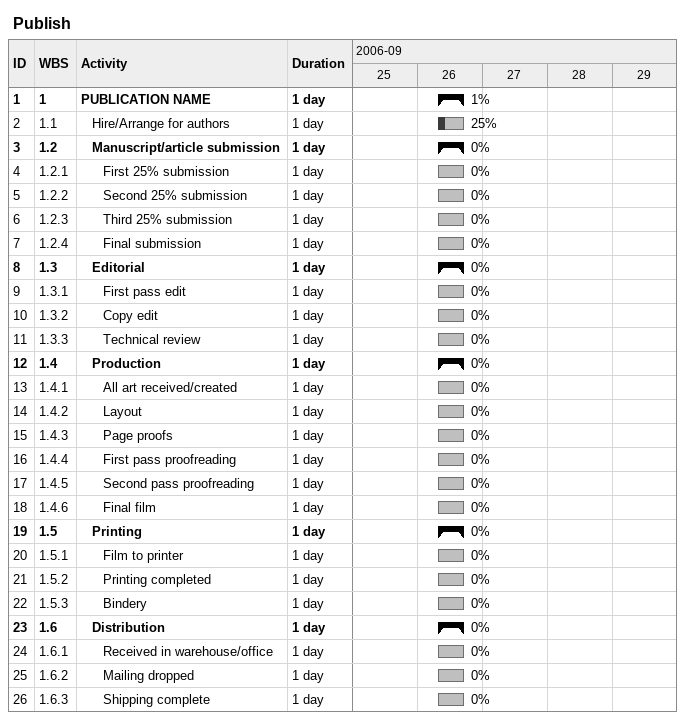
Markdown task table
Publish

| ID | WBS | Task | Duration | Start | Finish | % complete |
|---|---|---|---|---|---|---|
| 1 | 1 | **PUBLICATION NAME** | 1d | 2006-09-26 | 2006-09-26 | 1 |
| 2 | 1.1 | Hire/Arrange for authors | 1d | 2006-09-26 | 2006-09-26 | 25 |
| 3 | 1.2 | **Manuscript/article submission** | 1d | 2006-09-26 | 2006-09-26 | 0 |
| 4 | 1.2.1 | First 25% submission | 1d | 2006-09-26 | 2006-09-26 | 0 |
| 5 | 1.2.2 | Second 25% submission | 1d | 2006-09-26 | 2006-09-26 | 0 |
| 6 | 1.2.3 | Third 25% submission | 1d | 2006-09-26 | 2006-09-26 | 0 |
| 7 | 1.2.4 | Final submission | 1d | 2006-09-26 | 2006-09-26 | 0 |
| 8 | 1.3 | **Editorial** | 1d | 2006-09-26 | 2006-09-26 | 0 |
| 9 | 1.3.1 | First pass edit | 1d | 2006-09-26 | 2006-09-26 | 0 |
| 10 | 1.3.2 | Copy edit | 1d | 2006-09-26 | 2006-09-26 | 0 |
| 11 | 1.3.3 | Technical review | 1d | 2006-09-26 | 2006-09-26 | 0 |
| 12 | 1.4 | **Production** | 1d | 2006-09-26 | 2006-09-26 | 0 |
| 13 | 1.4.1 | All art received/created | 1d | 2006-09-26 | 2006-09-26 | 0 |
| 14 | 1.4.2 | Layout | 1d | 2006-09-26 | 2006-09-26 | 0 |
| 15 | 1.4.3 | Page proofs | 1d | 2006-09-26 | 2006-09-26 | 0 |
| 16 | 1.4.4 | First pass proofreading | 1d | 2006-09-26 | 2006-09-26 | 0 |
| 17 | 1.4.5 | Second pass proofreading | 1d | 2006-09-26 | 2006-09-26 | 0 |
| 18 | 1.4.6 | Final film | 1d | 2006-09-26 | 2006-09-26 | 0 |
| 19 | 1.5 | **Printing** | 1d | 2006-09-26 | 2006-09-26 | 0 |
| 20 | 1.5.1 | Film to printer | 1d | 2006-09-26 | 2006-09-26 | 0 |
| 21 | 1.5.2 | Printing completed | 1d | 2006-09-26 | 2006-09-26 | 0 |
| 22 | 1.5.3 | Bindery | 1d | 2006-09-26 | 2006-09-26 | 0 |
| 23 | 1.6 | **Distribution** | 1d | 2006-09-26 | 2006-09-26 | 0 |
| 24 | 1.6.1 | Received in warehouse/office | 1d | 2006-09-26 | 2006-09-26 | 0 |
| 25 | 1.6.2 | Mailing dropped | 1d | 2006-09-26 | 2006-09-26 | 0 |
| 26 | 1.6.3 | Shipping complete | 1d | 2006-09-26 | 2006-09-26 | 0 |
